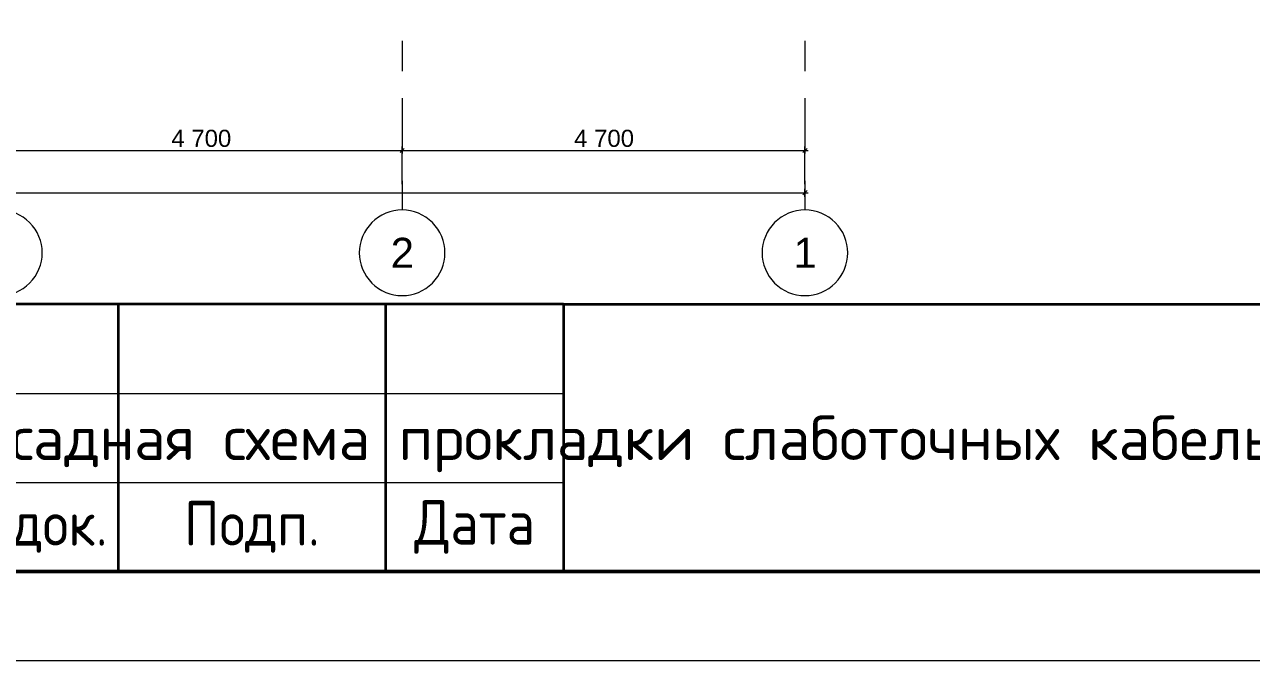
# Model space of a CAD drawing. Header units: millimetres. Extents: x 1499747 to 4230374, y -28481 to 441852.
# Drawn here: x 4146857 to 4161173, y 351570 to 358993 of the extents above; entities that cross this region are included whole.
import ezdxf
from ezdxf.enums import TextEntityAlignment as Align

# ---------------------------------------------------------------- set-up
doc = ezdxf.new("R2010")
doc.units = ezdxf.units.MM
doc.header["$MEASUREMENT"] = 0
doc.layers.add('Чертеж и Рисунок', color=7, linetype='Continuous')
doc.styles.add('РЎР“Р•РќР•Р\xa0Р\x98Р\xa0_РЎРўР\x98Р›Р¬_2', font='')
doc.styles.add('СПДС', font='isocpeur.ttf', dxfattribs={"width": 0.9})
doc.styles.get('РЎР“Р•РќР•Р\xa0Р\x98Р\xa0_РЎРўР\x98Р›Р¬_2').set_extended_font_data('GOST Common', italic=True)

# ---------------------------------------------------------------- blocks, each defined once
blk = doc.blocks.new('*U32')
at = {"lineweight": 0}
blk.add_lwpolyline([(-415, -5), (5, -5), (5, 292), (-415, 292)], close=True, dxfattribs=at)
at = {"color": 0, "linetype": 'Continuous', "lineweight": 50}
blk.add_lwpolyline([(-395, 287), (0, 287), (0, 0), (-395, 0)], close=True, dxfattribs=at)
at = {"lineweight": 35}
for points in [[(-120, 15), (-185, 15)], [(-145, 15), (-145, 0)], [(-130, 15), (-130, 0)], [(-120, 15), (0, 15)], [(-120, 15), (-120, 0)]]:
    blk.add_lwpolyline(points, dxfattribs=at)
at = {"lineweight": 18}
for points in [[(-185, 10), (-120, 10)], [(-185, 5), (-120, 5)]]:
    blk.add_lwpolyline(points, dxfattribs=at)
at = {"lineweight": -2, "char_height": 2.5, "attachment_point": 5, "style": 'СПДС'}
for s, insert, width in [('N док.', (-150, 2.5), 10), ('Подп.', (-137.5, 2.5), 15), ('Дата', (-125, 2.5), 10)]:
    blk.add_mtext(s, dxfattribs=dict(at, insert=insert, width=width))
at = {"style": 'СПДС'}
for tag, p in [('ШИФР_ПРОЕКТА_ЛИСТ2', (-65, 7.5)), ('ЛИСТ_второй', (-5, 5))]:
    blk.add_attdef(tag, text='', height=2.5, dxfattribs=at).set_placement(p, align=Align.MIDDLE_CENTER)

msp = doc.modelspace()

# ---------------------------------------------------------------- linework, layer by layer
at = {"layer": 'Чертеж и Рисунок', "color": 8, "linetype": 'Continuous', "lineweight": 15}
for points in [[(4151262.7704, 358802.04858), (4151262.7704, 358449.24804)], [(4155962.77758, 358802.04858), (4155962.77758, 358449.24804)], [(4151262.7704, 358131.74756), (4151262.7704, 357828.34709)], [(4155962.77758, 358131.74756), (4155962.77758, 357828.34709)], [(4151262.7704, 357828.34709), (4151262.7704, 357487.14657)], [(4155962.77758, 357828.34709), (4155962.77758, 357487.14657)], [(4151262.7704, 357169.64609), (4151262.7704, 356828.34557)], [(4155962.77758, 357169.64609), (4155962.77758, 356828.34557)]]:
    msp.add_lwpolyline(points, dxfattribs=at)
at = {"layer": 'Чертеж и Рисунок', "color": 7, "linetype": 'Continuous', "lineweight": 5}
for points in [[(4146562.76322, 357522.54663), (4151262.7704, 357522.54663)], [(4151287.77044, 357547.54666), (4151237.77036, 357497.54659)], [(4151262.7704, 357128.34602), (4151262.7704, 357569.4467)], [(4151262.7704, 357522.54663), (4155962.77758, 357522.54663)], [(4155937.77754, 357497.54659), (4155987.77762, 357547.54666)], [(4155962.77758, 357128.34602), (4155962.77758, 357569.4467)], [(4155962.77758, 357522.54663), (4156000.27763, 357522.54663)], [(4155962.77758, 356982.1458), (4155962.77758, 357075.84594)], [(4104162.66844, 357029.04587), (4155962.77758, 357029.04587)], [(4155937.77754, 357004.04583), (4155987.77762, 357054.04591)], [(4155962.77758, 357029.04587), (4156000.27763, 357029.04587)]]:
    msp.add_lwpolyline(points, dxfattribs=at)
at = {"layer": 'Чертеж и Рисунок', "color": 8, "linetype": 'Continuous', "lineweight": 15}
for points in [[(4147062.76398, 356328.3448, 0.4142135624), (4146562.76322, 356828.34557, 0.4142135624), (4146062.76245, 356328.3448, 0.4142135624), (4146562.76322, 355828.34404, 0.4142135624)], [(4151762.77116, 356328.3448, 0.4142135624), (4151262.7704, 356828.34557, 0.4142135624), (4150762.76963, 356328.3448, 0.4142135624), (4151262.7704, 355828.34404, 0.4142135624)], [(4156462.77834, 356328.3448, 0.4142135624), (4155962.77758, 356828.34557, 0.4142135624), (4155462.77681, 356328.3448, 0.4142135624), (4155962.77758, 355828.34404, 0.4142135624)]]:
    msp.add_lwpolyline(points, format="xyb", close=True, dxfattribs=at)

# ---------------------------------------------------------------- block references
at = {"lineweight": 0}
ref = msp.add_blockref('*U32', (4178090.07684, 352609.64016), dxfattribs=dict(at, xscale=207.8567760686079, yscale=207.8567760686079, zscale=207.8567760686079))
ref.add_attrib('ШИФР_ПРОЕКТА_ЛИСТ2', 'Фасадная схема прокладки слаботочных кабельных линий (UTP) для системы управления фасадным освещением', dxfattribs={"height": 519.64194017, "style": 'СПДС'}).set_placement((4164579.3864, 354168.56598), align=Align.MIDDLE_CENTER)

# ---------------------------------------------------------------- texts
at = {"layer": 'Чертеж и Рисунок', "color": 7, "linetype": 'Continuous', "lineweight": 15, "char_height": 200.0004799, "attachment_point": 7, "style": 'РЎР“Р•РќР•Р\xa0Р\x98Р\xa0_РЎРўР\x98Р›Р¬_2'}
for insert in [(4148569.72264, 357561.78329), (4153269.42796, 357561.78329)]:
    msp.add_mtext('\\A1;{\\pql;\\fArial|b0|i0|c204|p0;\\W1.000000;4 700}', dxfattribs=dict(at, insert=insert))
at = {"layer": 'Чертеж и Рисунок', "color": 8, "linetype": 'Continuous', "lineweight": 15, "char_height": 350.0007754, "attachment_point": 7, "style": 'РЎР“Р•РќР•Р\xa0Р\x98Р\xa0_РЎРўР\x98Р›Р¬_2'}
for s, insert in [('\\A1;{\\pql;\\fArial|b0|i0|c204|p0;\\W1.000000;2}', (4151129.13053, 356153.31471)), ('\\A1;{\\pql;\\fArial|b0|i0|c204|p0;\\W1.000000;1}', (4155829.18689, 356153.31471))]:
    msp.add_mtext(s, dxfattribs=dict(at, insert=insert))

doc.saveas('drawing.dxf')
